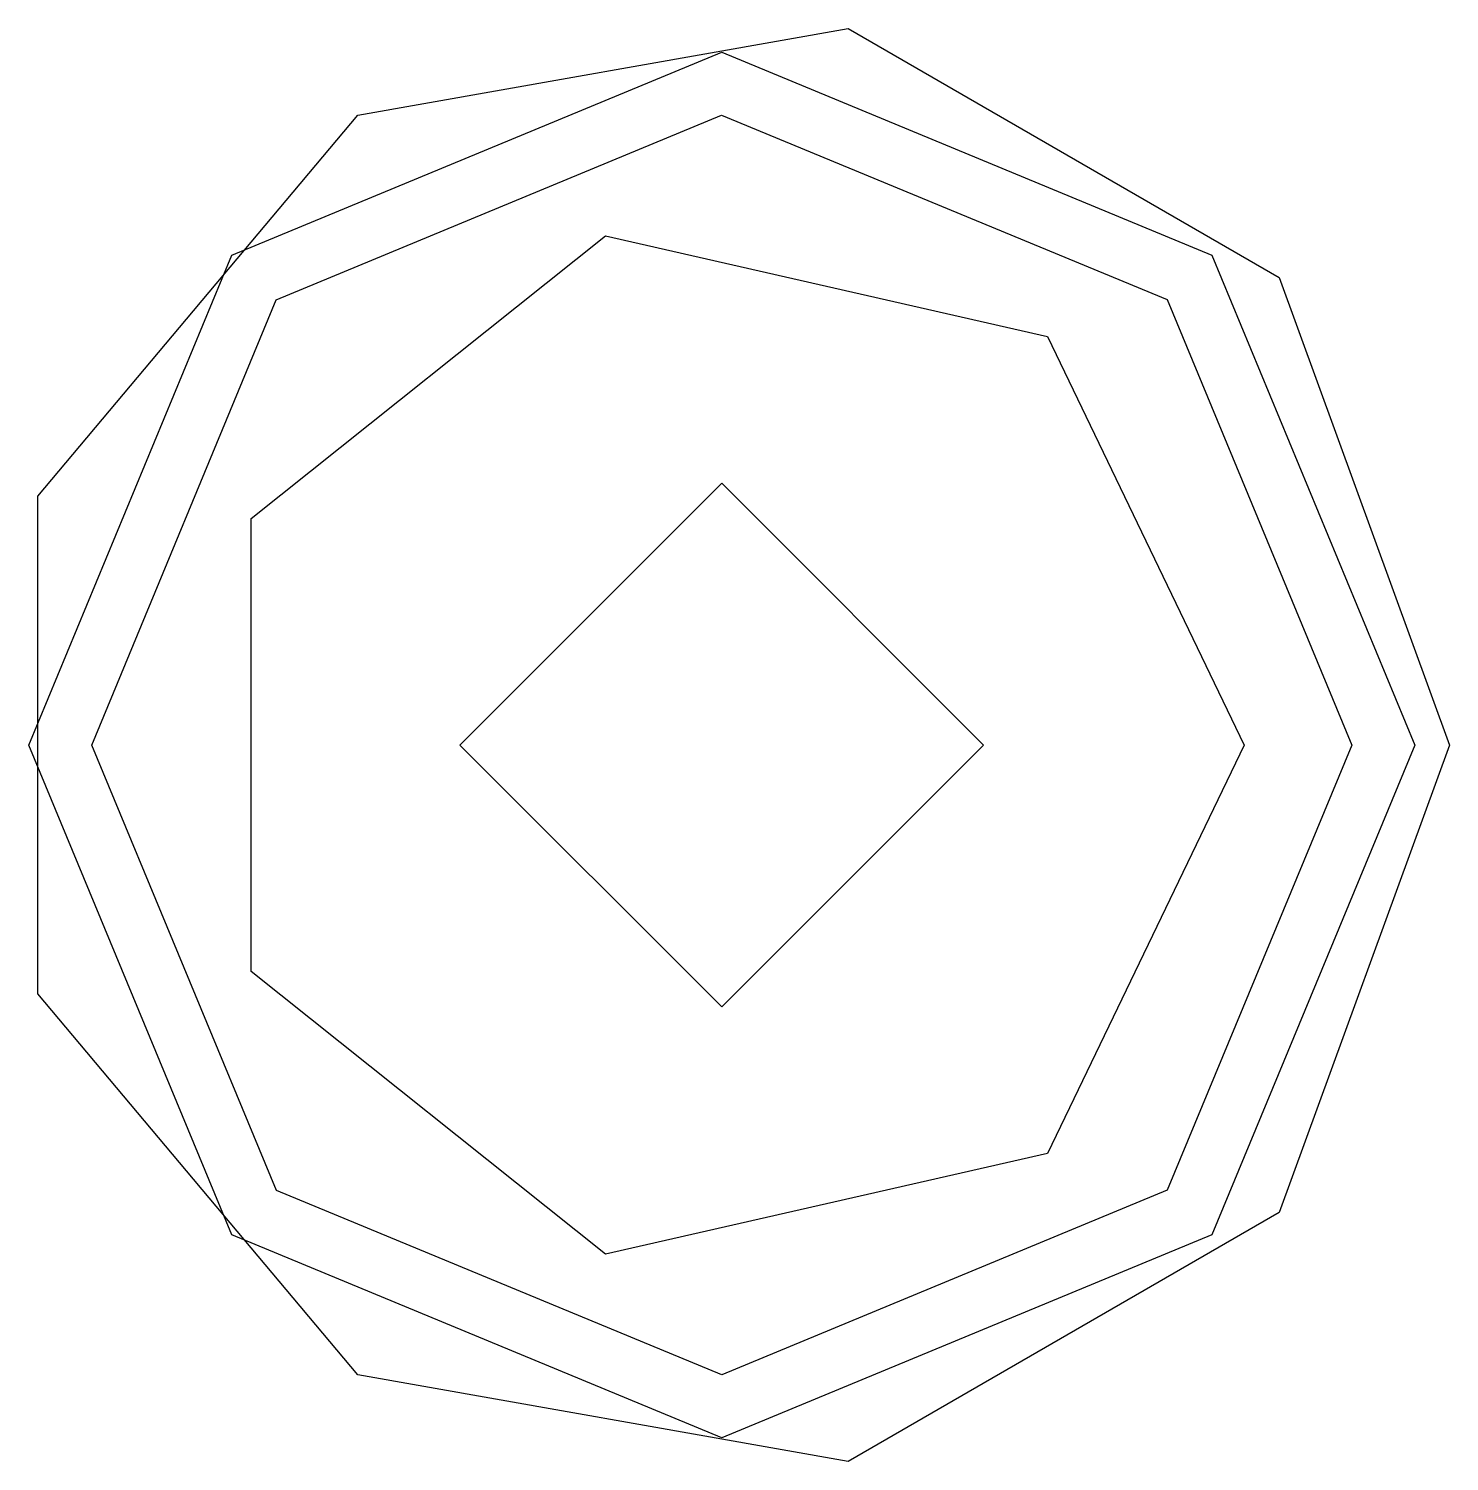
# Model space of a CAD drawing. Extents: x -6.3 to 6.7, y -6.6 to 6.6.
import ezdxf

# ---------------------------------------------------------------- set-up
doc = ezdxf.new("R2010")
doc.units = 0
doc.header["$MEASUREMENT"] = 0
doc.layers.get('0').update_dxf_attribs({"linetype": 'CONTINUOUS'})

# ---------------------------------------------------------------- blocks, each defined once
blk = doc.blocks.new('SHAPE2DVIEW')
at = {"color": 0}
blk.add_lwpolyline([(2.394, 0), (0, -2.394), (-2.394, 0), (0, 2.394), (2.394, 0)], dxfattribs=at)
blk = doc.blocks.new('SHAPE2DVIEW001')
at = {"color": 0}
blk.add_lwpolyline([(4.777, 0), (2.979, -3.735), (-1.063, -4.657), (-4.304, -2.073), (-4.304, 2.073), (-1.063, 4.657), (2.978, 3.735), (4.777, 0)], dxfattribs=at)
blk = doc.blocks.new('SHAPE2DVIEW002')
at = {"color": 0}
blk.add_lwpolyline([(5.76, 0), (4.073, -4.073), (0.001, -5.76), (-4.072, -4.074), (-5.76, -0.002), (-4.075, 4.071), (-0.002, 5.76), (4.072, 4.074), (5.76, 0)], dxfattribs=at)
blk = doc.blocks.new('SHAPE2DVIEW003')
at = {"color": 0}
blk.add_lwpolyline([(6.653, 0), (5.096, -4.276), (1.155, -6.552), (-3.326, -5.762), (-6.252, -2.276), (-6.252, 2.275), (-3.327, 5.761), (1.155, 6.552), (5.096, 4.277), (6.653, 0)], dxfattribs=at)
blk = doc.blocks.new('SHAPE2DVIEW004')
at = {"color": 0}
blk.add_lwpolyline([(6.337, 0), (4.481, -4.481), (0, -6.337), (-4.481, -4.481), (-6.337, 0), (-4.481, 4.481), (0, 6.337), (4.481, 4.481), (6.337, 0)], dxfattribs=at)

msp = doc.modelspace()

# ---------------------------------------------------------------- block references
at = {"color": 0}
for name in ['SHAPE2DVIEW003', 'SHAPE2DVIEW004', 'SHAPE2DVIEW002', 'SHAPE2DVIEW001', 'SHAPE2DVIEW']:
    msp.add_blockref(name, (0, 0), dxfattribs=at)

doc.saveas('drawing.dxf')
